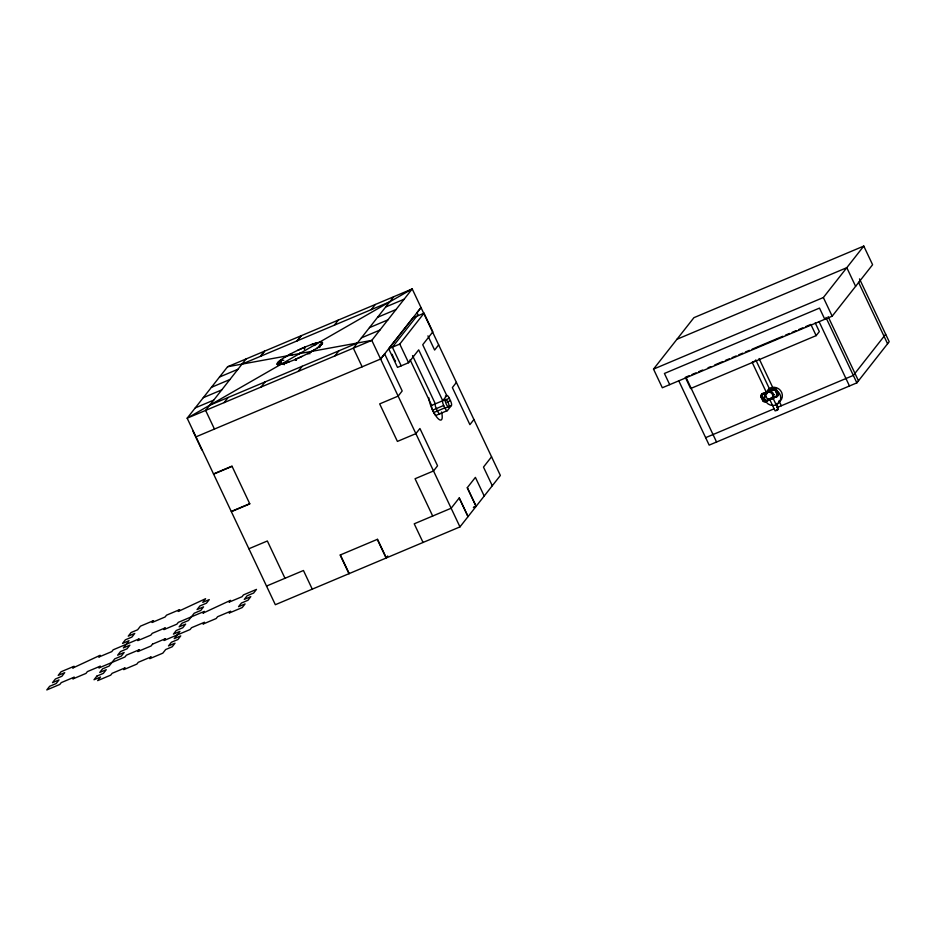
<?xml version="1.0" encoding="UTF-8"?>
<svg xmlns="http://www.w3.org/2000/svg" width="936" height="936" viewBox="0 0 936 936"><rect width="100%" height="100%" fill="white"/><g stroke="black" fill="none" stroke-linecap="round" stroke-linejoin="round"><path stroke-width="1.4" d="M322.3 344.027L322.405 342.599L320.603 342.202M304.399 349.175L304.68 347.209L297.601 350.403M304.457 348.882L304.68 347.209M316.45 344.53L316.777 342.904L311.29 344.635M766.292 392.219L769.509 390.698L766.292 392.219L752.181 362.372L752.93 361.776M769.813 399.66L773.031 398.163L778.331 409.36L776.669 410.424L775.113 410.869L769.813 399.684L773.031 398.163M348.964 573.686L340.142 555.025L377.524 539.276L386.334 557.926L459.962 526.898L500.374 475.453L412.214 288.931L227.588 366.748L187.165 418.193L231.25 511.454L249.713 503.673M246.051 358.968L205.627 410.413L214.449 429.062M224.09 402.632L228.127 397.484M260.465 356.323L264.514 351.187L260.477 356.347M301.216 335.72L297.168 340.856L301.216 335.731M261.027 387.071L265.063 381.923M298.174 371.405L302.211 366.269M334.316 325.213L338.352 320.053M334.877 355.937L338.914 350.801M371.253 309.652L375.289 304.493M393.752 296.712L353.34 348.157L362.15 366.807M152.451 644.179L165.485 638.68L164.057 640.505L190.113 629.518L191.541 627.705L204.493 622.253L203.065 624.066L216.169 618.544L217.597 616.719L230.63 611.231L229.203 613.045L242.225 607.558L245.08 603.931L238.563 606.668L241.418 603.041L247.935 600.292L250.801 596.641L244.284 599.391L247.116 595.776L253.633 593.038L256.487 589.399L243.454 594.898L242.038 596.712L229.086 602.164L230.513 600.35L202.948 613.185L204.364 611.372L178.32 622.346L176.892 624.16L163.94 629.624L165.368 627.81L152.264 633.333L150.836 635.146L137.803 640.645L139.23 638.82L113.186 649.806L111.758 651.62L98.725 657.107L100.152 655.294L72.669 668.093L74.096 666.28L61.062 671.767L58.207 675.394L64.724 672.656L61.893 676.26L55.376 679.01L52.51 682.66L59.015 679.91L56.16 683.549L49.655 686.287L46.8 689.926L59.822 684.438L61.249 682.613L74.283 677.126L72.856 678.939L85.96 673.417L87.387 671.603L100.339 666.139L98.912 667.953L124.968 656.978L126.395 655.165L139.429 649.666L137.92 651.514L151.106 645.957L152.533 644.143M138.001 651.479L139.429 649.666M195.987 436.843L380.613 359.026L384.649 353.89L402.188 390.967L398.139 396.115L379.677 403.896L397.414 441.418L415.876 433.637L419.925 428.489L437.557 465.812L433.52 470.96L415.057 478.741L432.689 516.029M447.396 410.588A4.165 1.158 67.1 0 1 444.822 407.885L443.687 405.487A4.165 1.158 67.1 0 1 442.74 400.725L418.696 349.865L408.587 362.723L397.507 367.392L388.686 348.742L412.94 317.877L424.02 313.209L432.841 331.859L422.721 344.729L446.764 395.589A4.165 1.158 67.1 0 1 449.339 398.291L450.473 400.69A4.165 1.158 67.1 0 1 451.433 405.452L447.396 410.588L436.316 415.256A4.165 1.158 67.1 0 1 433.742 412.554L432.607 410.155A4.165 1.158 67.1 0 1 431.66 405.393L410.085 359.752M380.613 359.026L421.024 307.57L416.988 312.729L418.205 315.303M416.637 316.321L392.383 347.186L401.205 365.836M388.686 348.742L399.766 344.074L424.02 313.209M438.668 344.881L434.62 350.041L427.939 335.872M456.405 382.414L452.369 387.574L469.895 424.651L473.932 419.492M213.513 473.92L231.976 466.14L249.818 503.896L231.356 511.676L275.336 604.715L386.112 558.031L387.726 555.972M459.225 497.964L468.035 516.613L459.237 497.952L451.14 508.248L414.227 523.809L423.049 542.459M491.564 456.791L483.479 467.087L492.289 485.737M653.515 369.112L693.927 317.667L863.776 246.074L872.598 264.724L832.174 316.181L662.325 387.761L653.515 369.112L823.364 297.531L863.776 246.074M761.939 394.29L773.791 388.639A2.083 1.977 38.2 0 1 776.517 389.727L778.272 393.459A2.083 1.977 38.2 0 1 777.313 396.103L765.461 401.743A2.083 1.977 38.2 0 1 762.735 400.666L760.968 396.934A2.083 1.977 38.2 0 1 761.939 394.29L773.791 388.639M760.968 396.934L761.74 395.951A2.083 1.977 38.2 0 1 762.711 393.307M762.735 400.666L763.507 399.684L761.74 395.951M689.341 375.652L685.327 377.348L690.628 388.534L816.157 335.626L819.339 331.59L815.221 322.885M765.461 401.743L777.313 396.103M776.541 397.075A2.083 1.977 38.2 0 0 777.512 394.43L775.745 390.71L776.517 389.727M777.512 394.43L778.272 393.459M885.678 334.257L853.339 375.418L776.798 407.663M678.846 380.987L709.172 445.126L856.861 382.871L889.2 341.71L859.505 278.881M314.601 345.536L316.777 342.904M307.979 353.96L314.905 349.467M299.286 353.609L300.362 353.118M283.795 360.266L280.262 360.36L277.676 362.723L281.607 362.255M316.813 348.496L321.984 344.05L319 346.495M319.34 345.279L322.405 342.599M299.333 353.562L300.304 353.118M284.766 357.318L290.733 353.878L292.629 354.791M776.459 409.945L778.307 409.336M296.361 360.337L294.98 359.564L302.071 356.37M242.003 364.104L389.704 301.86M219.515 377.032L237.978 369.252M385.679 306.996L404.141 299.216M211.419 387.328L229.882 379.536M377.582 317.292L396.045 309.512M203.287 397.671L221.75 389.891M369.451 327.647L387.913 319.866M195.261 407.897L213.712 400.117M361.413 337.873L379.876 330.092M209.676 405.265L357.376 343.021M213.619 474.154L232.081 466.362M445.384 396.174L446.764 395.589L442.74 400.725L431.66 405.393M444.413 400.362L449.339 398.291M447.01 402.152L450.473 400.69M432.607 410.155L443.687 405.487M433.742 412.554L444.822 407.885M445.279 408.049L451.433 405.452M676.95 339.277L846.799 267.684L855.621 286.334M248.894 548.753L267.357 540.985L284.989 578.284M692.008 374.529L696.021 372.844M698.689 371.721L702.69 370.024M708.037 367.778L710.705 366.655M714.718 364.958L722.732 361.589M725.4 360.454L729.401 358.769M732.081 357.646L736.082 355.961M738.75 354.826L742.763 353.141M745.43 352.018L749.432 350.321M752.111 349.198L782.824 336.258M785.491 335.135L789.504 333.438M792.172 332.315L796.185 330.63M798.853 329.495L802.854 327.811M805.533 326.687L810.868 324.429L816.157 335.626M266.526 586.065L303.451 570.504L312.261 589.154M473.487 507.429L476.12 506.317L467.31 487.668M473.44 507.487L476.085 506.376L467.263 487.726L475.394 477.372L484.216 496.033M705.639 437.662L774.119 408.798M284.38 364.689L282.883 363.87L288.37 362.15M282.883 363.87L286.006 363.226M278.519 365.192L277.267 364.174L281.256 363.484M227.588 366.748L371.791 340.376L412.214 288.931L187.165 418.193L371.791 340.376L459.962 526.898M294.98 359.564L296.209 359.588M277.267 364.174L279.057 364.572M755.352 360.828L752.205 362.396M308.927 352.895L309.886 353.796M280.262 360.36L281.022 361.659M858.499 282.251L887.585 343.769M823.364 297.531L832.174 316.181M828.161 316.684L858.476 380.812M825.926 317.433L856.861 382.871M824.792 319.293L819.503 308.096L664.42 373.464L669.708 384.649M819.164 321.844L849.478 385.983M759.049 358.523L772.551 387.094M778.986 400.784L781.338 405.756M755.773 359.892L769.275 388.475M776.295 403.404L778.062 407.137M686.24 377.875L716.555 442.014M412.542 355.586L435.345 403.837A4.165 1.158 67.1 0 0 436.305 408.599L437.44 410.998A4.165 1.158 67.1 0 0 440.014 413.7M399.766 344.074L408.587 362.723M377.29 539.37L386.112 558.031M340.376 554.931L349.198 573.581M192.991 431.227L201.813 449.877M319.41 346.414L319.796 347.56M290.733 353.878L290.932 355.423M441.523 411.992A14.602 4.048 67.1 0 1 437.475 417.971A14.602 4.048 67.1 0 1 428.723 397.601M395.577 361.167A6.599 1.837 67.1 0 1 392.207 354.323M773.019 389.622A2.083 1.977 38.2 0 1 775.745 390.71M766.233 400.772A2.083 1.977 38.2 0 1 763.507 399.684M766.502 394.419A3.58 3.405 38.2 0 1 769.778 391.236A3.58 3.405 38.2 0 1 773.475 394.302A3.58 3.405 38.2 0 1 770.925 398.092M767.918 389.856A8.342 7.921 38.2 0 1 780.484 390.487A8.342 7.921 38.2 0 1 778.249 402.562M766.022 394.688A8.342 7.921 38.2 0 1 766.093 393.869M774.505 394.524A3.58 3.405 38.2 0 1 773.662 394.922M769.263 389.973A3.58 3.405 38.2 0 1 773.943 388.557M96.864 676.108L94.021 679.735L100.526 676.997L97.683 680.624L110.705 675.137L112.133 673.312L125.167 667.824L123.739 669.638L136.843 664.115L138.271 662.302L151.222 656.838L149.795 658.652L162.817 653.164L165.672 649.537L172.189 646.788L175.02 643.184L168.503 645.922L171.382 642.272L177.887 639.522L180.742 635.895L174.236 638.644L179.934 631.379L173.417 634.128L176.272 630.501L182.789 627.752L185.656 624.101L179.139 626.839L181.982 623.236L188.499 620.486L194.197 613.232L200.714 610.483L203.568 606.856L197.051 609.593L199.918 605.943L206.435 603.193L209.266 599.59L202.761 602.339L205.604 598.701L178.203 611.465L179.63 609.652L166.526 615.174L165.099 616.988L152.065 622.487L153.492 620.673L140.47 626.161L137.615 629.788L131.099 632.537L128.244 636.164L134.761 633.426L131.894 637.077L125.377 639.814L122.546 643.43L129.051 640.68L123.353 647.946L129.87 645.197L127.027 648.812L120.522 651.55L117.643 655.2L124.16 652.462L121.306 656.089L114.789 658.839L109.091 666.093L102.574 668.842L99.742 672.457L106.259 669.708L103.381 673.358L96.864 676.108M773.967 389.013L762.887 393.682A1.673 1.579 38.2 0 0 762.115 395.799L763.881 399.52A1.673 1.579 38.2 0 0 766.058 400.397L777.137 395.729A1.673 1.579 38.2 0 0 777.91 393.611L776.143 389.879A1.673 1.579 38.2 0 0 773.967 389.013M773.194 389.996L762.115 394.664A1.673 1.579 38.2 0 0 761.342 396.77L763.109 400.503A1.673 1.579 38.2 0 0 765.285 401.38L776.365 396.712A1.673 1.579 38.2 0 0 777.137 394.594L775.371 390.862A1.673 1.579 38.2 0 0 773.194 389.996M289.435 361.764A25.026 3.65 -25.3 0 0 322.487 342.763A25.026 3.65 -25.3 0 0 287.574 355.633A25.026 3.65 -25.3 0 0 289.435 361.764M445.396 401.614A4.165 1.158 67.1 0 0 448.753 407.101A4.165 1.158 67.1 0 0 447.338 401.029A4.165 1.158 67.1 0 0 445.396 401.614M765.999 396.876A3.58 3.405 38.2 0 0 772.036 397.917A3.58 3.405 38.2 0 0 769.673 392.266A3.58 3.405 38.2 0 0 765.999 396.876M765.04 400.163A8.342 7.921 38.2 0 0 779.103 402.597A8.342 7.921 38.2 0 0 773.592 389.446A8.342 7.921 38.2 0 0 765.04 400.163"/></g></svg>
